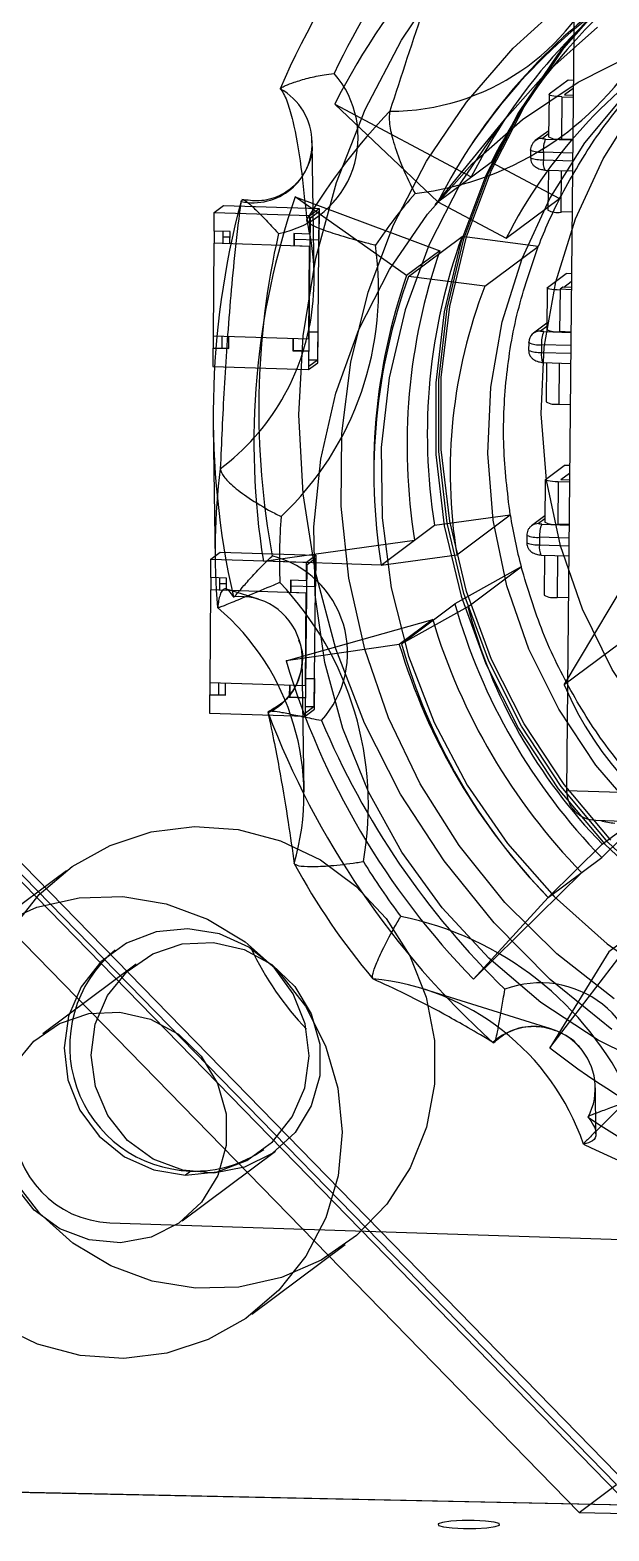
# Model space of a CAD drawing. Header units: millimetres. Extents: x -31.6 to 57.8, y -29 to 41.1.
# Drawn here: x 24.57 to 32.02, y -5.11 to 14.2 of the extents above; entities that cross this region are included whole.
import ezdxf

# ---------------------------------------------------------------- set-up
doc = ezdxf.new("R2010")
doc.units = ezdxf.units.MM

msp = doc.modelspace()

# ---------------------------------------------------------------- linework, layer by layer
at = {"color": 7, "linetype": 'Continuous', "lineweight": 25}
for p, q in [((31.572, 14.966), (31.47, 4.419)), ((31.528, 14.102), (31.489, 14.053)), ((31.491, 13.558), (31.25, 13.378)), ((31.559, 13.555), (31.491, 13.558)), ((31.247, 13.374), (31.242, 12.829)), ((31.413, 13.346), (31.407, 12.801)), ((31.413, 13.346), (31.556, 13.342)), ((31.558, 13.454), (31.447, 13.372)), ((31.447, 13.372), (31.557, 13.368)), ((29.817, 11.994), (28.49, 13.251)), ((28.49, 13.251), (30.247, 12.314)), ((30.725, 13.116), (29.777, 11.953)), ((28.224, 11.037), (28.2, 12.759)), ((31.068, 12.779), (31.07, 12.781)), ((31.243, 12.909), (31.07, 12.781)), ((31.242, 12.87), (31.161, 12.809)), ((31.202, 12.801), (31.551, 12.79)), ((31.551, 12.796), (31.407, 12.801)), ((31.009, 12.661), (31.008, 12.562)), ((31.175, 12.633), (31.174, 12.534)), ((31.549, 12.621), (31.175, 12.633)), ((29.817, 11.994), (30.504, 12.506)), ((30.504, 12.506), (31.383, 12.038)), ((31.174, 12.534), (31.549, 12.522)), ((31.195, 12.403), (31.547, 12.392)), ((31.238, 12.402), (31.233, 11.887)), ((31.404, 12.397), (31.398, 11.859)), ((29.412, 11.044), (27.981, 12.056)), ((27.981, 12.056), (29.842, 11.365)), ((29.817, 11.994), (30.696, 11.526)), ((30.696, 11.526), (31.383, 12.038)), ((26.937, 11.618), (26.94, 11.856)), ((26.94, 11.856), (27.06, 11.946)), ((26.94, 11.856), (28.171, 11.816)), ((27.06, 11.946), (28.291, 11.906)), ((28.158, 9.873), (28.177, 11.786)), ((28.169, 11.578), (28.171, 11.816)), ((28.171, 11.816), (28.291, 11.906)), ((28.177, 11.786), (28.285, 11.867)), ((28.285, 11.867), (28.266, 9.954)), ((28.291, 11.906), (28.287, 11.509)), ((31.398, 11.869), (31.542, 11.865)), ((31.398, 11.859), (31.411, 11.869)), ((27.143, 11.612), (26.937, 11.618)), ((26.942, 11.464), (26.943, 11.618)), ((27.051, 11.615), (27.049, 11.461)), ((27.141, 11.453), (27.143, 11.612)), ((26.936, 11.46), (26.924, 10.27)), ((26.942, 11.464), (26.936, 11.46)), ((28.167, 11.42), (26.936, 11.46)), ((26.942, 11.464), (27.141, 11.458)), ((27.05, 11.545), (27.142, 11.542)), ((27.963, 11.585), (27.962, 11.426)), ((27.968, 11.431), (27.962, 11.426)), ((28.169, 11.578), (27.963, 11.585)), ((27.969, 11.585), (27.968, 11.431)), ((27.968, 11.431), (28.173, 11.424)), ((27.969, 11.515), (28.281, 11.505)), ((28.156, 10.23), (28.167, 11.42)), ((28.173, 11.424), (28.167, 11.42)), ((28.175, 11.583), (28.169, 11.578)), ((28.287, 11.509), (28.281, 11.505)), ((29.44, 11.034), (30.128, 11.546)), ((31.107, 11.42), (30.128, 11.546)), ((30.42, 10.908), (31.107, 11.42)), ((31.443, 5.777), (34.886, 11.568)), ((29.842, 11.365), (29.412, 11.044)), ((30.42, 10.908), (29.44, 11.034)), ((31.226, 10.89), (31.467, 11.07)), ((31.534, 11.067), (31.467, 11.07)), ((31.223, 10.886), (31.218, 10.351)), ((31.389, 10.868), (31.383, 10.323)), ((31.423, 10.894), (31.389, 10.868)), ((31.532, 10.863), (31.389, 10.868)), ((31.533, 10.89), (31.423, 10.894)), ((31.533, 10.966), (31.436, 10.893)), ((31.219, 10.431), (31.046, 10.303)), ((26.924, 10.27), (28.156, 10.23)), ((26.929, 10.116), (26.93, 10.27)), ((27.038, 10.266), (27.036, 10.113)), ((27.128, 10.105), (27.129, 10.263)), ((28.162, 10.323), (28.276, 10.32)), ((28.162, 10.319), (28.27, 10.315)), ((28.276, 10.32), (28.27, 10.315)), ((28.272, 9.923), (28.276, 10.32)), ((31.218, 10.391), (31.137, 10.331)), ((31.178, 10.323), (31.527, 10.312)), ((31.527, 10.318), (31.383, 10.323)), ((26.923, 10.112), (26.92, 9.874)), ((26.929, 10.116), (26.923, 10.112)), ((26.923, 10.112), (27.128, 10.105)), ((26.929, 10.116), (27.128, 10.11)), ((27.95, 10.237), (27.949, 10.078)), ((27.955, 10.083), (27.949, 10.078)), ((27.949, 10.078), (28.154, 10.072)), ((27.956, 10.237), (27.955, 10.083)), ((27.955, 10.083), (28.16, 10.076)), ((28.154, 10.072), (28.152, 9.834)), ((28.16, 10.076), (28.154, 10.072)), ((28.162, 10.235), (28.156, 10.23)), ((30.985, 10.183), (30.984, 10.084)), ((30.985, 10.183), (30.988, 10.187)), ((31.151, 10.155), (31.15, 10.056)), ((31.15, 10.056), (31.524, 10.044)), ((31.525, 10.143), (31.151, 10.155)), ((26.92, 9.874), (28.152, 9.834)), ((28.152, 9.834), (28.272, 9.923)), ((28.266, 9.954), (28.158, 9.873)), ((28.266, 9.954), (28.159, 9.957)), ((31.17, 9.925), (31.523, 9.914)), ((31.214, 9.924), (31.209, 9.419)), ((31.379, 9.918), (31.374, 9.391)), ((31.374, 9.391), (31.518, 9.387)), ((26.927, 9.108), (26.951, 7.387)), ((31.202, 8.422), (31.443, 8.601)), ((31.51, 8.599), (31.443, 8.601)), ((31.199, 8.418), (31.194, 7.872)), ((31.365, 8.39), (31.359, 7.845)), ((31.508, 8.385), (31.365, 8.39)), ((31.509, 8.498), (31.399, 8.416)), ((31.509, 8.412), (31.399, 8.416)), ((29.775, 7.831), (30.747, 7.966)), ((30.06, 7.453), (30.747, 7.966)), ((31.194, 7.953), (31.022, 7.824)), ((29.087, 7.319), (29.775, 7.831)), ((31.019, 7.823), (31.022, 7.824)), ((31.194, 7.913), (31.113, 7.853)), ((31.154, 7.845), (31.503, 7.834)), ((31.503, 7.84), (31.359, 7.845)), ((27.572, 7.369), (29.517, 7.639)), ((30.961, 7.705), (30.96, 7.605)), ((31.126, 7.677), (31.126, 7.578)), ((31.501, 7.665), (31.126, 7.677)), ((31.126, 7.578), (31.5, 7.566)), ((26.894, 7.158), (26.896, 7.396)), ((26.896, 7.396), (27.017, 7.485)), ((26.896, 7.396), (28.128, 7.356)), ((27.017, 7.485), (28.248, 7.445)), ((29.087, 7.319), (27.572, 7.369)), ((28.125, 7.118), (28.128, 7.356)), ((28.128, 7.356), (28.248, 7.445)), ((28.133, 7.325), (28.242, 7.406)), ((28.242, 7.406), (28.223, 5.493)), ((28.248, 7.445), (28.244, 7.049)), ((29.087, 7.319), (30.06, 7.453)), ((31.146, 7.447), (31.499, 7.436)), ((31.19, 7.446), (31.185, 6.931)), ((31.355, 7.44), (31.35, 6.903)), ((27.099, 7.151), (26.894, 7.158)), ((26.898, 7.004), (26.9, 7.157)), ((27.007, 7.154), (27.006, 7)), ((27.098, 6.992), (27.099, 7.151)), ((28.115, 5.412), (28.133, 7.325)), ((30.889, 7.295), (30.036, 6.819)), ((30.201, 6.783), (30.889, 7.295)), ((26.892, 6.999), (26.881, 5.81)), ((26.898, 7.004), (26.892, 6.999)), ((28.124, 6.959), (26.892, 6.999)), ((26.898, 7.004), (27.098, 6.997)), ((27.007, 7.084), (27.099, 7.081)), ((27.509, 6.879), (27.097, 7.008)), ((27.92, 7.124), (27.919, 6.966)), ((27.925, 6.97), (27.919, 6.966)), ((28.125, 7.118), (27.92, 7.124)), ((27.926, 7.124), (27.925, 6.97)), ((27.925, 7.054), (28.238, 7.044)), ((27.925, 6.97), (28.13, 6.964)), ((28.112, 5.77), (28.124, 6.959)), ((28.13, 6.964), (28.124, 6.959)), ((28.131, 7.122), (28.125, 7.118)), ((28.244, 7.049), (28.238, 7.044)), ((33.162, 7.058), (31.443, 5.777)), ((29.348, 6.306), (30.036, 6.819)), ((30.201, 6.783), (29.348, 6.306)), ((31.494, 6.899), (31.35, 6.903)), ((27.864, 6.086), (29.75, 6.618)), ((29.75, 6.618), (29.32, 6.298)), ((29.32, 6.298), (27.864, 6.086)), ((28.095, 4.403), (28.071, 6.125)), ((26.881, 5.81), (28.112, 5.77)), ((26.885, 5.655), (26.887, 5.809)), ((26.994, 5.806), (26.993, 5.652)), ((27.085, 5.644), (27.086, 5.803)), ((28.119, 5.863), (28.233, 5.859)), ((28.119, 5.858), (28.227, 5.855)), ((28.233, 5.859), (28.227, 5.855)), ((28.229, 5.463), (28.233, 5.859)), ((26.879, 5.651), (26.877, 5.413)), ((26.885, 5.655), (26.879, 5.651)), ((26.879, 5.651), (27.085, 5.644)), ((26.885, 5.655), (27.085, 5.649)), ((27.907, 5.776), (27.905, 5.618)), ((27.911, 5.622), (27.905, 5.618)), ((27.905, 5.618), (28.111, 5.611)), ((27.913, 5.776), (27.911, 5.622)), ((27.911, 5.622), (28.117, 5.615)), ((28.111, 5.611), (28.108, 5.373)), ((28.117, 5.615), (28.111, 5.611)), ((28.118, 5.774), (28.112, 5.77)), ((26.877, 5.413), (28.108, 5.373)), ((28.108, 5.373), (28.229, 5.463)), ((28.223, 5.493), (28.115, 5.412)), ((28.223, 5.493), (28.116, 5.496)), ((44.67, 3.984), (31.47, 4.414)), ((31.925, 3.555), (32.62, 4.241)), ((31.932, 3.729), (32.62, 4.241)), ((24.089, 3.863), (32.29, -4.547)), ((31.847, 4.035), (32.95, 3.999)), ((23.952, 3.761), (32.153, -4.649)), ((32.114, -4.514), (24.029, 3.777)), ((31.237, 3.042), (31.932, 3.729)), ((31.237, 3.042), (31.925, 3.555)), ((23.548, 3.419), (31.633, -4.873)), ((25.039, 3.386), (23.836, 2.49)), ((30.276, 1.989), (31.667, 3.363)), ((31.237, 3.042), (30.276, 1.989)), ((31.259, 1.107), (32.448, 2.661)), ((32.448, 2.661), (32.018, 2.341)), ((32.018, 2.341), (31.259, 1.107)), ((25.936, 2.183), (24.733, 1.287)), ((31.281, 1.348), (29.638, 1.863)), ((31.851, 0.002), (31.843, 0.594)), ((26.525, -1.119), (27.728, -0.222)), ((26.64, -0.479), (26.569, -0.532)), ((25.598, -1.145), (49.958, -1.937)), ((27.422, -2.321), (28.625, -1.425)), ((32.662, -4.788), (-0.438, -4.098)), ((32.667, -4.787), (-0.433, -4.096)), ((31.633, -4.873), (32.114, -4.514)), ((31.633, -4.873), (43.046, -5.111))]:
    msp.add_line(p, q, dxfattribs=at)
at = {"color": 7, "linetype": 'Continuous', "lineweight": 25, "flags": 128}
for points in [[(29.347, 14.072), (29.906, 14.906), (30.552, 15.673), (31.276, 16.366), (32.071, 16.975), (32.928, 17.494), (33.837, 17.917), (34.788, 18.24), (35.769, 18.458), (36.771, 18.569), (37.781, 18.572), (38.788, 18.467), (39.78, 18.256), (40.747, 17.939), (41.677, 17.522), (42.561, 17.008), (43.387, 16.405), (44.147, 15.717), (44.831, 14.954), (45.433, 14.123), (45.945, 13.235), (46.362, 12.3), (46.678, 11.327), (46.891, 10.328)], [(29.669, 12.515), (30.185, 13.277), (30.787, 13.971), (31.466, 14.588)], [(31.964, 14.583), (31.365, 13.897), (30.853, 13.143)], [(30.891, 13.189), (31.404, 13.945), (32.004, 14.632)], [(30.925, 13.215), (31.439, 13.971), (32.039, 14.658)], [(33.101, 4.6), (32.537, 5.256), (32.06, 5.977), (31.676, 6.751), (31.394, 7.567), (31.216, 8.41), (31.146, 9.266), (31.185, 10.122), (31.333, 10.963), (31.587, 11.776), (31.943, 12.547), (32.395, 13.264), (32.936, 13.914), (33.556, 14.488)], [(33.101, 4.6), (32.537, 5.256), (32.06, 5.977), (31.676, 6.751), (31.394, 7.567), (31.216, 8.41), (31.146, 9.266), (31.185, 10.122), (31.333, 10.963), (31.587, 11.776), (31.943, 12.547), (32.395, 13.264), (32.936, 13.914), (33.556, 14.488)], [(32.414, 4.088), (31.85, 4.743), (31.372, 5.464), (30.989, 6.239), (30.706, 7.054), (30.528, 7.897), (30.459, 8.754), (30.498, 9.609), (30.646, 10.451), (30.9, 11.263), (31.256, 12.035), (31.708, 12.751), (32.249, 13.402), (32.869, 13.976), (33.559, 14.463)], [(29.196, 11.121), (29.684, 11.836), (30.257, 12.483), (30.906, 13.052), (31.622, 13.535), (32.393, 13.924), (33.208, 14.214)], [(31.872, 14.241), (31.205, 13.649), (30.616, 12.979), (30.114, 12.241)], [(32.057, 1.342), (31.263, 1.988), (30.54, 2.715), (29.896, 3.513), (29.338, 4.373), (28.873, 5.286), (28.506, 6.242), (28.241, 7.229), (28.082, 8.237), (28.029, 9.253), (28.083, 10.267), (28.245, 11.267), (28.512, 12.242), (28.88, 13.18), (29.347, 14.072)], [(31.413, 13.346), (31.375, 13.348), (31.34, 13.351), (31.309, 13.354), (31.284, 13.358), (31.264, 13.363), (31.252, 13.368), (31.247, 13.373), (31.25, 13.378)], [(30.853, 13.143), (30.434, 12.331), (30.114, 11.473), (29.899, 10.58), (29.791, 9.666), (29.791, 8.742), (29.899, 7.823), (30.115, 6.921), (30.434, 6.048), (30.853, 5.217), (31.366, 4.44), (31.965, 3.727), (32.642, 3.089)], [(32.684, 3.115), (32.005, 3.755), (31.405, 4.469), (30.892, 5.248), (30.472, 6.081), (30.152, 6.955), (29.936, 7.859), (29.827, 8.78), (29.827, 9.705), (29.935, 10.622), (30.151, 11.516), (30.471, 12.376), (30.891, 13.189)], [(32.04, 3.78), (31.44, 4.495), (30.926, 5.274), (30.506, 6.106), (30.186, 6.981), (29.97, 7.885), (29.861, 8.806), (29.861, 9.731), (29.97, 10.647), (30.186, 11.541), (30.506, 12.401), (30.925, 13.215)], [(31.202, 12.801), (31.192, 12.802), (31.184, 12.802), (31.176, 12.803), (31.17, 12.804), (31.165, 12.805), (31.162, 12.807), (31.16, 12.808), (31.161, 12.809)], [(31.008, 12.562), (31.008, 12.561), (31.009, 12.559)], [(31.01, 12.658), (31.009, 12.66), (31.009, 12.661)], [(32.084, 1.737), (31.347, 2.318), (30.68, 2.979), (30.092, 3.711), (29.591, 4.506), (29.183, 5.352), (28.875, 6.238), (28.671, 7.151), (28.572, 8.079), (28.581, 9.011), (28.698, 9.932), (28.92, 10.832), (29.245, 11.697), (29.669, 12.515)], [(31.192, 12.404), (31.193, 12.404), (31.195, 12.403)], [(30.114, 12.241), (29.704, 11.445), (29.394, 10.603), (29.188, 9.727), (29.089, 8.83), (29.098, 7.925), (29.216, 7.026), (29.44, 6.145), (29.768, 5.295), (30.193, 4.488), (30.712, 3.738), (31.315, 3.053), (31.993, 2.445), (32.738, 1.922)], [(32.667, 0.813), (31.879, 1.205), (31.143, 1.69), (30.471, 2.261), (29.871, 2.91), (29.353, 3.626), (28.925, 4.399), (28.593, 5.217), (28.363, 6.067), (28.238, 6.937), (28.22, 7.813), (28.309, 8.683), (28.503, 9.533), (28.801, 10.35), (29.196, 11.121)], [(31.389, 10.858), (31.351, 10.86), (31.316, 10.863), (31.285, 10.866), (31.259, 10.87), (31.24, 10.875), (31.228, 10.88), (31.223, 10.885), (31.226, 10.89)], [(31.178, 10.323), (31.168, 10.323), (31.16, 10.324), (31.152, 10.325), (31.145, 10.326), (31.141, 10.327), (31.138, 10.328), (31.136, 10.33), (31.137, 10.331)], [(30.984, 10.084), (30.984, 10.083), (30.985, 10.081)], [(31.168, 9.926), (31.169, 9.926), (31.17, 9.925)], [(31.365, 8.39), (31.327, 8.392), (31.292, 8.394), (31.261, 8.398), (31.235, 8.402), (31.216, 8.407), (31.204, 8.412), (31.199, 8.417), (31.202, 8.422)], [(31.154, 7.845), (31.144, 7.845), (31.136, 7.846), (31.128, 7.847), (31.121, 7.848), (31.117, 7.849), (31.114, 7.85), (31.112, 7.852), (31.113, 7.853)], [(30.96, 7.605), (30.96, 7.605), (30.961, 7.603)], [(30.962, 7.702), (30.961, 7.704), (30.961, 7.705)], [(31.144, 7.448), (31.145, 7.447), (31.146, 7.447)], [(24.343, 2.641), (24.689, 3.078), (25.113, 3.44), (25.599, 3.712), (26.13, 3.886), (26.686, 3.955), (27.247, 3.916), (27.793, 3.772), (28.305, 3.526), (28.763, 3.188), (29.152, 2.771), (29.456, 2.289), (29.666, 1.76), (29.773, 1.202), (29.774, 0.637), (29.669, 0.084), (29.461, -0.437), (29.158, -0.907), (28.771, -1.308), (28.314, -1.626), (27.804, -1.85), (27.258, -1.972), (26.697, -1.988), (26.14, -1.896), (25.609, -1.7), (25.122, -1.407), (24.697, -1.027), (24.349, -0.576)], [(24.147, 2.691), (24.657, 2.915), (25.203, 3.037), (25.764, 3.052), (26.32, 2.96), (26.852, 2.764), (27.339, 2.471), (27.764, 2.092), (28.112, 1.641), (28.371, 1.132), (28.53, 0.587), (28.584, 0.023)], [(26.569, -0.532), (26.978, -0.491), (27.359, -0.345), (27.688, -0.104), (27.942, 0.217), (28.103, 0.594), (28.161, 1.003), (28.111, 1.415), (27.957, 1.803), (27.71, 2.139), (27.386, 2.402), (27.007, 2.573), (26.6, 2.64), (26.192, 2.599), (25.81, 2.453), (25.481, 2.212), (25.227, 1.892), (25.066, 1.514), (25.009, 1.105), (25.058, 0.693), (25.212, 0.306), (25.459, -0.031), (25.783, -0.294), (26.162, -0.465), (26.569, -0.532)], [(25.354, 1.012), (25.408, 1.412), (25.568, 1.78), (25.821, 2.089), (26.15, 2.315), (26.529, 2.443), (26.93, 2.462), (27.324, 2.372), (27.682, 2.178), (27.977, 1.895), (28.186, 1.545), (28.296, 1.153), (28.296, 0.748), (28.188, 0.36), (27.98, 0.018), (27.686, -0.252), (27.329, -0.431), (26.935, -0.505), (26.534, -0.469), (26.155, -0.326), (25.825, -0.085), (25.571, 0.234), (25.41, 0.609), (25.354, 1.012)], [(24.151, 0.115), (24.205, 0.515), (24.365, 0.883), (24.618, 1.192), (24.947, 1.419), (25.326, 1.547), (25.727, 1.566), (26.121, 1.475), (26.479, 1.281), (26.773, 0.999), (26.983, 0.648), (27.092, 0.256), (27.093, -0.149), (26.985, -0.537), (26.777, -0.878), (26.483, -1.149), (26.126, -1.328), (25.732, -1.402), (25.331, -1.366), (24.951, -1.222), (24.622, -0.982), (24.368, -0.662), (24.207, -0.287), (24.151, 0.115)], [(28.584, 0.023), (28.532, -0.539), (28.375, -1.079), (28.118, -1.576), (27.771, -2.013), (27.348, -2.375), (26.861, -2.647), (26.331, -2.821), (25.775, -2.89), (25.214, -2.851), (24.667, -2.707), (24.156, -2.461)], [(30.284, -4.976), (30.128, -4.977), (29.985, -4.985), (29.878, -5), (29.821, -5.019), (29.825, -5.039), (29.888, -5.057), (30.001, -5.071), (30.147, -5.078)], [(30.284, -4.976), (30.128, -4.977), (29.985, -4.985), (29.878, -5), (29.821, -5.019), (29.825, -5.039), (29.888, -5.057), (30.001, -5.071), (30.147, -5.078)], [(30.147, -5.078), (30.303, -5.078), (30.445, -5.069), (30.553, -5.054), (30.609, -5.035), (30.606, -5.015), (30.543, -4.997), (30.43, -4.983), (30.284, -4.976)], [(30.147, -5.078), (30.303, -5.078), (30.445, -5.069), (30.553, -5.054), (30.609, -5.035), (30.606, -5.015), (30.543, -4.997), (30.43, -4.983), (30.284, -4.976)]]:
    msp.add_lwpolyline(points, dxfattribs=at)
at = {"color": 7, "linetype": 'Continuous', "lineweight": 25}
for centre, radius, start, end in [((37.252, 9.371), 10.305, 128.4752, 156.6918), ((37.364, 9.432), 9.831, 130.553, 154.614), ((36.811, 9.017), 9.337, 124.1964, 153.0284), ((36.861, 8.948), 7.421, 124.1964, 153.0284), ((36.915, 9.242), 7.193, 123.3086, 153.0153), ((29.196, 16.162), 3.003, 270.0556, 338.2919), ((36.431, 8.628), 7.421, 124.1964, 153.0284), ((36.227, 8.73), 7.193, 123.3086, 153.0153), ((29.082, 16.018), 3.941, 276.4102, 331.9373), ((36.434, 8.614), 6.434, 122.1564, 153.0989), ((27.534, 12.822), 1.257, 280.7095, 41.0017), ((27.396, 12.746), 0.804, 0.9052, 60.864), ((35.021, 7.597), 8.053, 136.3107, 148.8564), ((27.439, 12.743), 0.761, 258.2569, 1.1773), ((31.156, 12.665), 0.144, 88.0168, 126.6358), ((31.529, 12.662), 0.356, 156.9591, 184.621), ((31.369, 13.079), 0.281, 243.1493, 277.9559), ((31.154, 12.959), 0.425, 250.0869, 272.6727), ((31.141, 12.964), 0.332, 246.8465, 275.8952), ((31.393, 12.499), 0.222, 170.8068, 205.1655), ((37.626, 9.252), 10.7, 165.1304, 192.643), ((37.121, 8.897), 9.671, 160.9337, 189.0925), ((34.903, 7.459), 7.107, 139.2068, 145.9602), ((37.216, 9.064), 6.547, 152.9905, 158.9102), ((31.359, 12.137), 0.281, 243.1493, 277.9559), ((25.089, 10.994), 3.136, 352.2671, 14.1573), ((35.311, 7.397), 4.193, 202.7162, 95.816), ((37.722, 9.318), 10.21, 167.1576, 190.6159), ((25.035, 10.861), 4.02, 313.4687, 8.2424), ((37.129, 9.007), 7.448, 160.0634, 189.0832), ((37.107, 8.854), 7.687, 160.9337, 189.0925), ((36.678, 8.533), 7.687, 160.9337, 189.0925), ((36.442, 8.494), 7.448, 160.0634, 189.0832), ((36.634, 8.515), 6.659, 158.9335, 189.1695), ((25.195, 10.975), 3.028, 306.9845, 352.3676), ((31.132, 10.187), 0.144, 88.0776, 179.8419), ((31.505, 10.184), 0.356, 156.9591, 184.621), ((31.345, 10.601), 0.281, 243.1493, 277.9559), ((31.112, 10.433), 0.281, 243.1495, 277.9558), ((31.129, 10.475), 0.419, 249.8307, 272.7713), ((31.369, 10.021), 0.222, 170.8079, 205.1633), ((31.335, 9.669), 0.281, 243.1493, 277.9559), ((35.317, 7.503), 8.367, 172.7722, 185.0012), ((35.164, 7.376), 7.386, 175.5955, 182.178), ((37.487, 9.035), 6.824, 189.017, 194.7758), ((31.108, 7.709), 0.144, 88.0168, 126.6358), ((31.481, 7.706), 0.356, 156.9591, 184.621), ((31.32, 8.123), 0.281, 243.1493, 277.9559), ((31.106, 8.003), 0.425, 250.0869, 272.6727), ((31.092, 8.007), 0.332, 246.8465, 275.8952), ((31.344, 7.542), 0.222, 170.8068, 205.1655), ((27.366, 6.188), 1.289, 317.7334, 75.606), ((24.752, 4.231), 4.171, 349.9686, 43.3708), ((24.924, 4.363), 3.17, 343.8199, 49.5195), ((27.272, 6.116), 0.798, 17.5824, 96.2635), ((37.422, 8.915), 7.678, 195.8428, 224.2747), ((36.843, 8.53), 6.867, 194.7404, 224.355), ((31.311, 7.181), 0.281, 243.1493, 277.9559), ((37.337, 8.894), 7.921, 196.6919, 224.2872), ((27.301, 6.115), 0.771, 295.38, 18.3108), ((36.908, 8.574), 7.921, 196.6919, 224.2872), ((36.735, 8.402), 7.678, 195.8428, 224.2747), ((37.41, 8.948), 9.966, 196.6919, 224.2872), ((37.902, 9.314), 10.984, 200.7732, 227.8057), ((37.986, 9.377), 10.483, 202.7658, 225.8131), ((31.849, 4.415), 0.379, 179.4438, 180.2679), ((32.111, 4.593), 0.594, 250.6234, 268.1058), ((35.536, 7.551), 8.593, 208.2829, 220.2961), ((35.357, 7.418), 7.586, 211.0564, 217.5225), ((28.509, -1.303), 4.184, 25.2459, 78.5302), ((26.684, 1.125), 1.604, 129.4781, 268.4165), ((31.017, 4.099), 3.991, 205.4283, 223.6128), ((28.686, -1.172), 3.18, 19.1088, 84.6673), ((31.137, 0.651), 1.292, 353.0569, 110.7192), ((31.052, 0.604), 0.778, 41.7315, 132.717), ((37.322, 8.819), 9.81, 231.8227, 259.7119), ((31.048, 0.585), 0.794, 332.1464, 42.5786), ((37.781, 9.126), 10.76, 235.91, 263.3194), ((25.648, 0.144), 1.289, 179.5043, 267.754), ((35.442, 7.401), 8.415, 243.5234, 255.706), ((26.693, 1.059), 1.539, 268.0184, 304.9872)]:
    msp.add_arc(centre, radius, start, end, dxfattribs=at)
for points, knots in [([(30.84, 17.439), (30.83, 17.419), (30.691, 17.145), (30.46, 16.639), (30.064, 15.682), (29.636, 14.517), (29.345, 13.612), (29.199, 13.159)], [0, 0, 0, 0, 0.012219, 0.171555, 0.331071, 0.665452, 1, 1, 1, 1]), ([(31.986, 15.051), (31.99, 15.015), (31.998, 14.944), (32.109, 14.75), (32.277, 14.511), (32.44, 14.306), (32.538, 14.19), (32.558, 14.166), (32.559, 14.164)], [0, 0, 0, 0, 0.224878, 0.44934, 0.684531, 0.936066, 0.994659, 1, 1, 1, 1]), ([(27.788, 13.448), (27.79, 13.452), (27.794, 13.459), (27.858, 13.491), (27.973, 13.536), (28.146, 13.588), (28.325, 13.626), (28.438, 13.641), (28.48, 13.646), (28.482, 13.646)], [0, 0, 0, 0, 0.133109, 0.266088, 0.433037, 0.647552, 0.865332, 0.995171, 1, 1, 1, 1]), ([(27.788, 13.448), (27.79, 13.445), (27.828, 13.403), (27.886, 13.275), (27.976, 12.953), (28.06, 12.456), (28.106, 11.993), (28.129, 11.761)], [0, 0, 0, 0, 0.0122195, 0.1715545, 0.3310706, 0.6654519, 1, 1, 1, 1]), ([(29.199, 13.159), (29.193, 13.117), (29.183, 13.032), (29.231, 12.797), (29.327, 12.508), (29.436, 12.267), (29.506, 12.132), (29.521, 12.104), (29.522, 12.102)], [0, 0, 0, 0, 0.224878, 0.44934, 0.684531, 0.936066, 0.994659, 1, 1, 1, 1]), ([(28.189, 12.785), (28.193, 12.755), (28.21, 12.636), (28.145, 12.432), (28.001, 12.211), (27.782, 12.058), (27.534, 11.99), (27.368, 12.014), (27.293, 12.024)], [0, 0, 0, 0, 0.0640375, 0.2542906, 0.4466615, 0.6414862, 0.8376474, 1, 1, 1, 1]), ([(31.07, 12.781), (31.061, 12.773), (31.042, 12.757), (31.023, 12.725), (31.011, 12.692), (31.01, 12.669), (31.01, 12.658)], [0, 0, 0, 0, 0.256046, 0.512292, 0.76212, 1, 1, 1, 1]), ([(31.009, 12.559), (31.01, 12.548), (31.012, 12.524), (31.025, 12.492), (31.045, 12.464), (31.079, 12.435), (31.12, 12.417), (31.163, 12.407), (31.182, 12.405), (31.192, 12.404)], [0, 0, 0, 0, 0.126098, 0.257147, 0.391169, 0.524639, 0.775592, 0.892485, 1, 1, 1, 1]), ([(27.284, 11.997), (27.282, 11.98), (27.248, 11.731), (27.198, 11.294), (27.125, 10.501), (27.061, 9.58), (27.032, 8.897), (27.017, 8.556)], [0, 0, 0, 0, 0.012219, 0.171555, 0.331071, 0.665452, 1, 1, 1, 1]), ([(27.284, 11.997), (27.288, 12.008), (27.297, 12.029), (27.343, 12.009), (27.421, 11.944), (27.536, 11.829), (27.657, 11.703), (27.736, 11.62), (27.766, 11.588), (27.767, 11.587)], [0, 0, 0, 0, 0.133109, 0.266088, 0.433037, 0.647552, 0.865332, 0.995171, 1, 1, 1, 1]), ([(28.129, 11.761), (28.142, 11.743), (28.167, 11.705), (28.34, 11.632), (28.594, 11.549), (28.836, 11.483), (28.981, 11.445), (29.011, 11.438), (29.013, 11.437)], [0, 0, 0, 0, 0.2248782, 0.44934, 0.6845311, 0.9360663, 0.9946589, 1, 1, 1, 1]), ([(30.985, 10.081), (30.986, 10.07), (30.987, 10.047), (31.001, 10.014), (31.021, 9.986), (31.047, 9.964), (31.077, 9.947), (31.109, 9.936), (31.14, 9.929), (31.159, 9.927), (31.168, 9.926)], [0, 0, 0, 0, 0.125386, 0.255661, 0.389423, 0.524151, 0.656448, 0.782378, 0.897979, 1, 1, 1, 1]), ([(27.017, 8.556), (27.026, 8.526), (27.043, 8.467), (27.191, 8.322), (27.416, 8.156), (27.636, 8.027), (27.77, 7.958), (27.798, 7.945), (27.8, 7.943)], [0, 0, 0, 0, 0.224878, 0.44934, 0.684531, 0.936066, 0.994659, 1, 1, 1, 1]), ([(31.022, 7.825), (31.013, 7.817), (30.994, 7.8), (30.975, 7.769), (30.963, 7.736), (30.962, 7.713), (30.962, 7.702)], [0, 0, 0, 0, 0.2560464, 0.5122918, 0.7621204, 1, 1, 1, 1]), ([(30.961, 7.603), (30.962, 7.591), (30.964, 7.568), (30.977, 7.536), (30.997, 7.508), (31.031, 7.479), (31.072, 7.461), (31.114, 7.451), (31.134, 7.449), (31.144, 7.448)], [0, 0, 0, 0, 0.126098, 0.257147, 0.391169, 0.524639, 0.775592, 0.892485, 1, 1, 1, 1]), ([(27.185, 6.91), (27.189, 6.91), (27.198, 6.912), (27.245, 6.965), (27.326, 7.06), (27.446, 7.196), (27.572, 7.328), (27.654, 7.407), (27.685, 7.436), (27.686, 7.437)], [0, 0, 0, 0, 0.133109, 0.266088, 0.433037, 0.647552, 0.865332, 0.995171, 1, 1, 1, 1]), ([(26.982, 6.774), (26.992, 6.774), (27.01, 6.775), (27.163, 6.838), (27.393, 6.934), (27.617, 7.027), (27.753, 7.083), (27.781, 7.095), (27.784, 7.095)], [0, 0, 0, 0, 0.224878, 0.44934, 0.684531, 0.936066, 0.994659, 1, 1, 1, 1]), ([(27.185, 6.91), (27.183, 6.913), (27.155, 6.96), (27.115, 7.005), (27.057, 7.021), (27.01, 6.953), (26.991, 6.833), (26.982, 6.774)], [0, 0, 0, 0, 0.012219, 0.171555, 0.331071, 0.665452, 1, 1, 1, 1]), ([(28.024, 6.353), (28.035, 6.326), (28.083, 6.215), (28.075, 5.999), (27.996, 5.747), (27.839, 5.545), (27.696, 5.467), (27.63, 5.431)], [0, 0, 0, 0, 0.077576, 0.313668, 0.551358, 0.791893, 1, 1, 1, 1]), ([(27.632, 5.418), (27.634, 5.426), (27.638, 5.442), (27.701, 5.442), (27.816, 5.424), (27.987, 5.388), (28.164, 5.352), (28.276, 5.329), (28.319, 5.321), (28.32, 5.321)], [0, 0, 0, 0, 0.133109, 0.266088, 0.433037, 0.647552, 0.865332, 0.995171, 1, 1, 1, 1]), ([(27.632, 5.418), (27.634, 5.407), (27.67, 5.242), (27.725, 4.969), (27.812, 4.501), (27.895, 3.996), (27.944, 3.652), (27.968, 3.479)], [0, 0, 0, 0, 0.012219, 0.171555, 0.331071, 0.665452, 1, 1, 1, 1]), ([(31.47, 4.414), (31.476, 4.365), (31.488, 4.267), (31.576, 4.143), (31.7, 4.056), (31.798, 4.042), (31.847, 4.035)], [0, 0, 0, 0, 0.250307, 0.499991, 0.750233, 1, 1, 1, 1]), ([(27.968, 3.479), (27.981, 3.469), (28.007, 3.447), (28.181, 3.436), (28.437, 3.447), (28.68, 3.476), (28.826, 3.499), (28.856, 3.504), (28.859, 3.505)], [0, 0, 0, 0, 0.224878, 0.44934, 0.684531, 0.936066, 0.994659, 1, 1, 1, 1]), ([(28.982, 1.994), (28.977, 2.008), (28.969, 2.036), (29.025, 2.198), (29.132, 2.428), (29.249, 2.643), (29.324, 2.77), (29.34, 2.796), (29.341, 2.798)], [0, 0, 0, 0, 0.224878, 0.44934, 0.684531, 0.936066, 0.994659, 1, 1, 1, 1]), ([(30.524, 1.176), (30.515, 1.182), (30.382, 1.264), (30.163, 1.392), (29.79, 1.6), (29.389, 1.806), (29.118, 1.931), (28.982, 1.994)], [0, 0, 0, 0, 0.012219, 0.171555, 0.331071, 0.665452, 1, 1, 1, 1]), ([(30.524, 1.176), (30.532, 1.176), (30.547, 1.175), (30.569, 1.236), (30.593, 1.351), (30.621, 1.525), (30.651, 1.704), (30.672, 1.816), (30.679, 1.859), (30.68, 1.86)], [0, 0, 0, 0, 0.1331087, 0.2660875, 0.4330369, 0.6475523, 0.8653322, 0.9951705, 1, 1, 1, 1]), ([(30.533, 1.17), (30.559, 1.194), (30.649, 1.277), (30.844, 1.37), (31.117, 1.398), (31.379, 1.322), (31.56, 1.218), (31.62, 1.13), (31.628, 1.118)], [0, 0, 0, 0, 0.088677, 0.309284, 0.530434, 0.749392, 0.965678, 1, 1, 1, 1]), ([(32.293, 0.482), (32.292, 0.48), (32.271, 0.458), (32.169, 0.352), (31.999, 0.179), (31.822, 0.004), (31.705, -0.11), (31.695, -0.124), (31.691, -0.131)], [0, 0, 0, 0, 0.0053411, 0.0639337, 0.3154689, 0.55066, 0.7751218, 1, 1, 1, 1]), ([(32.42, 0.495), (32.418, 0.495), (32.38, 0.477), (32.276, 0.429), (32.108, 0.359), (31.938, 0.296), (31.821, 0.254), (31.756, 0.227), (31.752, 0.219), (31.75, 0.214)], [0, 0, 0, 0, 0.0048295, 0.1346678, 0.3524477, 0.5669631, 0.7339125, 0.8668913, 1, 1, 1, 1]), ([(31.75, 0.214), (31.753, 0.211), (31.795, 0.155), (31.838, 0.079), (31.862, -0.026), (31.82, -0.101), (31.734, -0.121), (31.691, -0.131)], [0, 0, 0, 0, 0.012219, 0.171555, 0.331071, 0.665452, 1, 1, 1, 1])]:
    msp.add_open_spline(points, degree=3, knots=knots, dxfattribs=at)
for points in [[(31.383, 12.038), (31.525, 12.292), (31.808, 12.799), (32.356, 13.476), (32.98, 14.084), (33.458, 14.411), (33.696, 14.574)], [(30.747, 7.966), (30.712, 8.258), (30.641, 8.843), (30.682, 9.725), (30.823, 10.593), (31.013, 11.145), (31.107, 11.42)], [(32.62, 4.241), (32.421, 4.461), (32.023, 4.899), (31.541, 5.649), (31.146, 6.446), (30.974, 7.012), (30.889, 7.295)]]:
    msp.add_open_spline(points, degree=3, dxfattribs=at)

doc.saveas('drawing.dxf')
